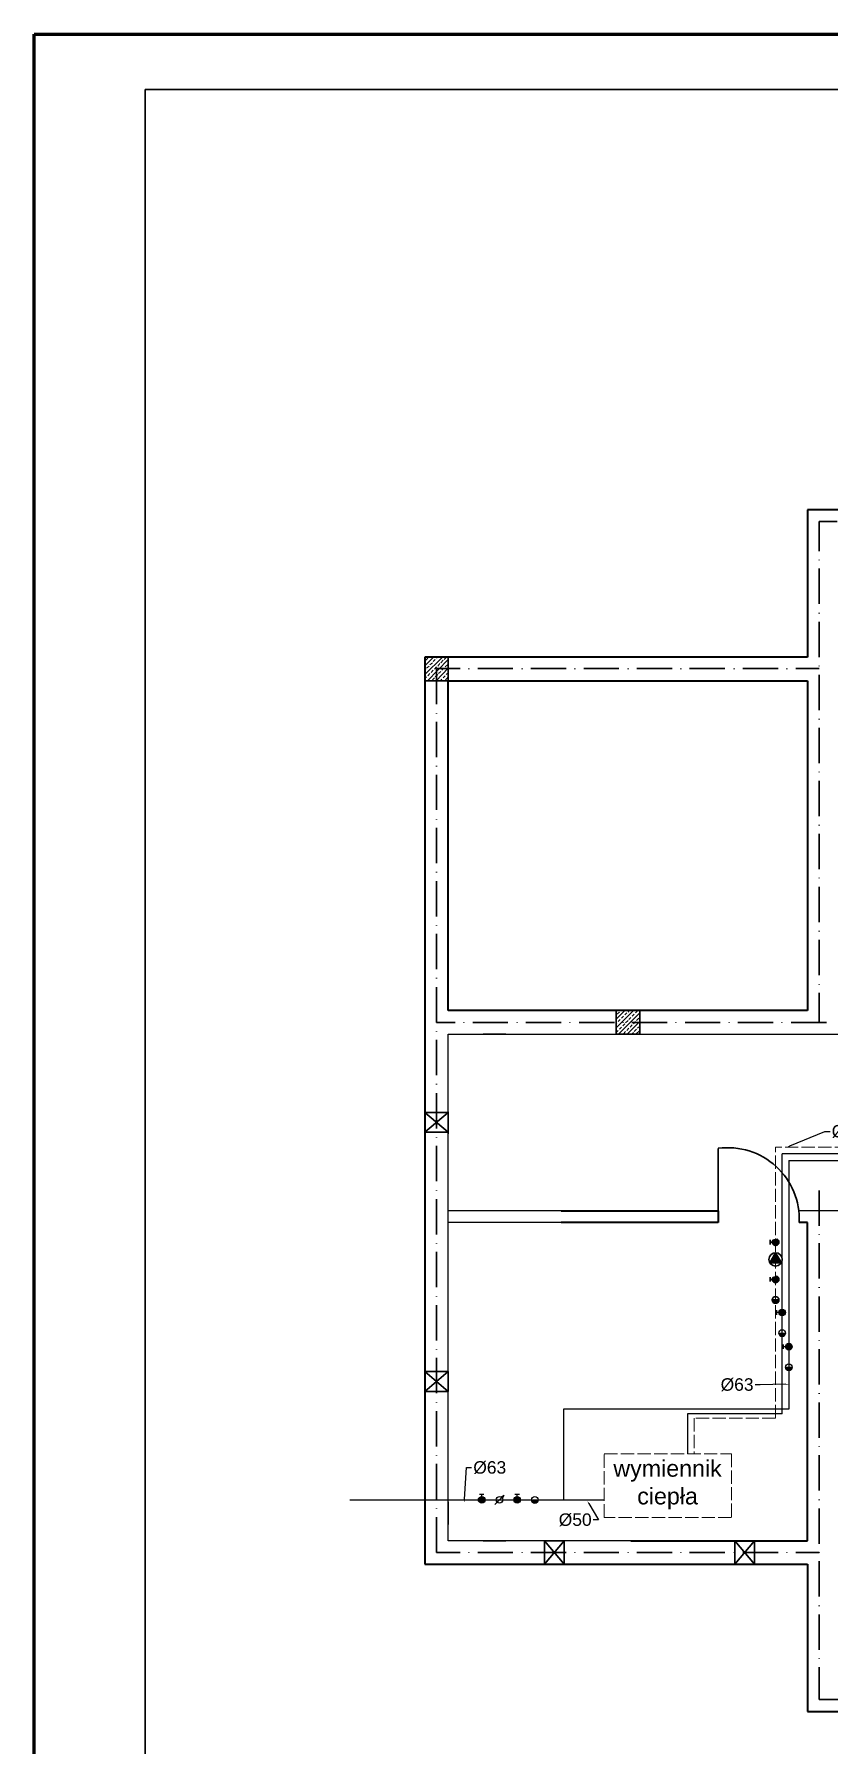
# Model space of a CAD drawing. Header units: millimetres. Extents: x 135 to 13042, y 991 to 8969.
# Drawn here: x 1386 to 2103, y 2436 to 3979 of the extents above; entities that cross this region are included whole.
import ezdxf
from ezdxf import colors
from ezdxf.entities.mleader import LeaderData, LeaderLine
from ezdxf.math import Vec2, Vec3

# ---------------------------------------------------------------- set-up
doc = ezdxf.new("R2010")
doc.units = ezdxf.units.MM
doc.linetypes.add('ACAD_ISO02W100', pattern=[15, 12, -3])
for name, color, linetype, lineweight in [('cyrkulacja', 100, 'ACAD_ISO02W100', 18), ('woda ciepła', 10, 'Continuous', 18), ('woda zimna', 140, 'Continuous', 18)]:
    doc.layers.add(name, color=color, linetype=linetype, lineweight=lineweight)
for name, color, linetype in [('cyrkulacja średnice', 100, 'Continuous'), ('PDF _Geometria', 7, 'Continuous'), ('woda zimna średnice', 140, 'Continuous')]:
    doc.layers.add(name, color=color, linetype=linetype)
doc.styles.get("Standard").update_dxf_attribs({"font": 'arial.ttf'})

msp = doc.modelspace()

# ---------------------------------------------------------------- hatches: boundary and pattern name
at = {"layer": 'cyrkulacja', "lineweight": 35}
h = msp.add_hatch(color=256, dxfattribs=at)
h.dxf.hatch_style = 1
edge = h.paths.add_edge_path()
edge.add_arc((2054.8, 2889.6), 3, 0, 360)
h = msp.add_hatch(color=256, dxfattribs=at)
h.dxf.hatch_style = 1
h.paths.add_polyline_path([(2049.6, 2871), (2060, 2871), (2054.8, 2880)])
h = msp.add_hatch(color=256, dxfattribs=at)
h.dxf.hatch_style = 1
edge = h.paths.add_edge_path()
edge.add_arc((2054.8, 2856), 3, 0, 360)
h = msp.add_hatch(color=256, dxfattribs=at)
edge = h.paths.add_edge_path()
edge.add_arc((2054.8, 2837.4), 3, 180, 360)
edge.add_line((2057.8, 2837.4), (2051.8, 2837.4))
at = {"layer": 'woda ciepła', "lineweight": 25}
h = msp.add_hatch(color=256, dxfattribs=at)
h.dxf.hatch_style = 1
edge = h.paths.add_edge_path()
edge.add_arc((2060.8, 2826.1), 3, 0, 360)
h = msp.add_hatch(color=256, dxfattribs=at)
edge = h.paths.add_edge_path()
edge.add_arc((2060.8, 2807.6), 3, 180, 360)
edge.add_line((2063.8, 2807.6), (2057.8, 2807.6))
at = {"layer": 'woda zimna', "lineweight": 25}
h = msp.add_hatch(color=256, dxfattribs=at)
h.dxf.hatch_style = 1
edge = h.paths.add_edge_path()
edge.add_arc((2066.8, 2795.3), 3, 0, 360)
h = msp.add_hatch(color=256, dxfattribs=at)
edge = h.paths.add_edge_path()
edge.add_arc((2066.8, 2776.8), 3, 180, 360)
edge.add_line((2069.8, 2776.8), (2063.8, 2776.8))
h = msp.add_hatch(color=256, dxfattribs=at)
h.dxf.hatch_style = 1
edge = h.paths.add_edge_path()
edge.add_arc((1789.6, 2657.2), 3, 0, 360)
h = msp.add_hatch(color=256, dxfattribs=at)
h.dxf.hatch_style = 1
edge = h.paths.add_edge_path()
edge.add_arc((1821.6, 2657.2), 3, 0, 360)
h = msp.add_hatch(color=256, dxfattribs=at)
edge = h.paths.add_edge_path()
edge.add_arc((1837.6, 2657.2), 3, 180, 360)
edge.add_line((1840.6, 2657.2), (1834.6, 2657.2))

# ---------------------------------------------------------------- linework, layer by layer
for p, q in [((1759.3, 3077.3), (3722.3, 3077.3)), ((1759.3, 2620.2), (1759.3, 3077.3)), ((1861.3, 2917.9), (1759.3, 2917.9)), ((2140.3, 2917.9), (2076.1, 2917.9)), ((2076.1, 2907.4), (2076.1, 2917.9)), ((1789.7, 2907.4), (1759.3, 2907.4)), ((1861.3, 2907.4), (1789.7, 2907.4)), ((2076.1, 2907.4), (2076.1, 2913.3)), ((1924.3, 2620.2), (1759.3, 2620.2))]:
    msp.add_line(p, q)
at = {"linetype": 'ByBlock', "lineweight": 70}
msp.add_lwpolyline([(1385.8, 3979.2), (6985.8, 3979.2), (6985.8, 1879.2), (1385.8, 1879.2)], close=True, dxfattribs=at)
at = {"linetype": 'ByBlock', "lineweight": 35}
msp.add_lwpolyline([(1485.8, 3929.2), (1485.8, 1929.2), (6935.8, 1929.2), (6935.8, 3929.2)], close=True, dxfattribs=at)
at = {"layer": 'cyrkulacja'}
for p, q in [((5885.3, 2975.3), (2054.8, 2975.3)), ((2054.8, 2730.8), (2054.8, 2975.3)), ((2054.8, 2730.8), (1981.4, 2730.8)), ((1981.4, 2730.8), (1981.4, 2698.7))]:
    msp.add_line(p, q, dxfattribs=at)
at = {"layer": 'cyrkulacja', "lineweight": 35}
for p, q in [((2049.8, 2887.6), (2049.8, 2891.6)), ((2051.8, 2889.6), (2049.8, 2889.6)), ((2054.8, 2880), (2049.6, 2871)), ((2049.6, 2871), (2060, 2871)), ((2060, 2871), (2054.8, 2880)), ((2049.8, 2854), (2049.8, 2858)), ((2051.8, 2856), (2049.8, 2856)), ((2051.8, 2837.4), (2057.8, 2837.4))]:
    msp.add_line(p, q, dxfattribs=at)
at = {"layer": 'cyrkulacja', "color": 0}
msp.add_lwpolyline([(1900.2, 2698.7), (2015.1, 2698.7), (2015.1, 2641.1), (1900.2, 2641.1)], close=True, dxfattribs=at)
at = {"layer": 'cyrkulacja', "lineweight": 35}
for centre in [(2054.8, 2889.6), (2054.8, 2856)]:
    msp.add_circle(centre, 3, dxfattribs=at)
at = {"layer": 'cyrkulacja', "linetype": 'ByBlock', "lineweight": 35}
msp.add_circle((2054.8, 2874), 6, dxfattribs=at)
at = {"layer": 'cyrkulacja', "linetype": 'Continuous', "lineweight": 35}
msp.add_circle((2054.8, 2837.4), 3, dxfattribs=at)
at = {"layer": 'cyrkulacja', "lineweight": 35}
msp.add_arc((2054.8, 2837.4), 3, 180, 0, dxfattribs=at)
at = {"layer": 'PDF _Geometria', "lineweight": 40}
for p, q in [((3061.6, 3550.1), (2083.7, 3550.1)), ((2083.7, 3550.1), (2083.7, 3417.4)), ((2083.7, 3417.4), (1738.3, 3417.4)), ((1738.3, 3417.4), (1738.3, 2599.2)), ((1759.3, 3098.6), (1759.3, 3396)), ((1759.3, 3396), (2083.7, 3396)), ((2083.7, 3396), (2083.7, 3098.6)), ((2083.7, 3098.6), (1759.3, 3098.6)), ((1861.3, 2917.9), (2003.1, 2917.9)), ((2003.1, 2917.9), (2003.1, 2907.4)), ((2003.1, 2907.4), (1861.3, 2907.4)), ((2003.1, 2907.4), (1924.3, 2907.4)), ((2083.7, 2907.4), (2076.1, 2907.4)), ((2083.7, 2620.2), (2083.7, 2907.4)), ((1924.3, 2620.2), (2083.7, 2620.2)), ((1738.3, 2599.2), (2083.7, 2599.2)), ((2083.7, 2599.2), (2083.7, 2466.1)), ((2083.7, 2466.1), (2276.8, 2466.1))]:
    msp.add_line(p, q, dxfattribs=at)
at = {"layer": 'PDF _Geometria', "lineweight": 35}
for p, q in [((2094.2, 3513), (2094.2, 3539.6)), ((2094.2, 3539.6), (2110.3, 3539.6)), ((2094.2, 3505.1), (2094.2, 3504.7)), ((2094.2, 3465.4), (2094.2, 3497.2)), ((2083.7, 3444), (2083.7, 3463.9)), ((2083.7, 3463.1), (2083.7, 3443.2)), ((2094.2, 3457.1), (2094.2, 3456.7)), ((2094.2, 3417.4), (2094.2, 3449.2)), ((1738.3, 3417.4), (1738.3, 3396)), ((1759.3, 3417.4), (1738.3, 3417.4)), ((1759.3, 3396), (1759.3, 3417.4)), ((1738.3, 3396), (1759.3, 3396)), ((1748.8, 3375), (1748.8, 3406.9)), ((1748.8, 3406.9), (1770.2, 3406.9)), ((1778.1, 3406.9), (1778.1, 3406.5)), ((1817.8, 3406.9), (1786, 3406.9)), ((1791.6, 3396), (1811.5, 3396)), ((1826.1, 3406.9), (1826.1, 3406.5)), ((1865.8, 3406.9), (1833.9, 3406.9)), ((1873.7, 3406.9), (1873.7, 3406.5)), ((1913.4, 3406.9), (1881.6, 3406.9)), ((1921.7, 3406.9), (1921.7, 3406.5)), ((1961.4, 3406.9), (1929.6, 3406.9)), ((1969.3, 3406.9), (1969.3, 3406.5)), ((2009.1, 3406.9), (1977.2, 3406.9)), ((2017.3, 3406.9), (2017.3, 3406.5)), ((2057.1, 3406.9), (2025.2, 3406.9)), ((2064.9, 3406.9), (2064.9, 3406.5)), ((2094.2, 3406.9), (2073.2, 3406.9)), ((2094.2, 3409.5), (2094.2, 3409.1)), ((2094.2, 3369.4), (2094.2, 3401.2)), ((1748.8, 3366.7), (1748.8, 3366.4)), ((1748.8, 3327), (1748.8, 3358.9)), ((2094.2, 3361.5), (2094.2, 3361.1)), ((2094.2, 3321.7), (2094.2, 3353.6)), ((1748.8, 3319.1), (1748.8, 3318.7)), ((1748.8, 3279.4), (1748.8, 3311.2)), ((2094.2, 3313.9), (2094.2, 3313.5)), ((2094.2, 3273.7), (2094.2, 3305.6)), ((1748.8, 3271.1), (1748.8, 3270.7)), ((1748.8, 3231.4), (1748.8, 3263.2)), ((2094.2, 3265.9), (2094.2, 3265.5)), ((2094.2, 3226.1), (2094.2, 3258)), ((1748.8, 3223.5), (1748.8, 3223.1)), ((1748.8, 3183.4), (1748.8, 3215.3)), ((2094.2, 3218.3), (2094.2, 3217.9)), ((2094.2, 3178.1), (2094.2, 3210)), ((1748.8, 3175.5), (1748.8, 3175.1)), ((1748.8, 3135.8), (1748.8, 3167.6)), ((2094.2, 3170.3), (2094.2, 3169.9)), ((2094.2, 3130.5), (2094.2, 3162.4)), ((1748.8, 3127.9), (1748.8, 3127.5)), ((1748.8, 3087.8), (1748.8, 3119.6)), ((2094.2, 3122.3), (2094.2, 3121.9)), ((2094.2, 3087.8), (2094.2, 3114.4)), ((1765.7, 3087.8), (1748.8, 3087.8)), ((1773.6, 3087.8), (1773.6, 3087.4)), ((1781.5, 3087.8), (1813.3, 3087.8)), ((1810.7, 3098.6), (1790.8, 3098.6)), ((1791.6, 3098.6), (1811.5, 3098.6)), ((1821.6, 3087.8), (1821.6, 3087.4)), ((1829.5, 3087.8), (1861.3, 3087.8)), ((1869.2, 3087.8), (1869.2, 3087.4)), ((1877.4, 3087.8), (1909.3, 3087.8)), ((1910.8, 3098.6), (1910.8, 3077.3)), ((1932.2, 3098.6), (1910.8, 3098.6)), ((1917.2, 3087.8), (1917.2, 3087.4)), ((1925.1, 3087.8), (1956.9, 3087.8)), ((1932.2, 3077.3), (1932.2, 3098.6)), ((1964.8, 3087.8), (1964.8, 3087.4)), ((1973.1, 3087.8), (2004.9, 3087.8)), ((2012.8, 3087.8), (2012.8, 3087.4)), ((2020.7, 3087.8), (2052.6, 3087.8)), ((2060.4, 3087.8), (2060.4, 3087.4)), ((2068.7, 3087.8), (2100.6, 3087.8)), ((1748.8, 3079.9), (1748.8, 3079.5)), ((1748.8, 3040.1), (1748.8, 3072)), ((1810.7, 3077.3), (1790.8, 3077.3)), ((1791.6, 3077.3), (1811.5, 3077.3)), ((1910.8, 3077.3), (1932.2, 3077.3)), ((1748.8, 3032.3), (1748.8, 3031.9)), ((1748.8, 2992.1), (1748.8, 3024)), ((1759.3, 3006.4), (1738.3, 2988.8)), ((1738.3, 3006.4), (1738.3, 2988.8)), ((1759.3, 3006.4), (1738.3, 3006.4)), ((1738.3, 3006.4), (1759.3, 2988.8)), ((1759.3, 2987.3), (1759.3, 3007.1)), ((1759.3, 2988.8), (1759.3, 3006.4)), ((1738.3, 2988.8), (1759.3, 2988.8)), ((1748.8, 2984.3), (1748.8, 2983.9)), ((1748.8, 2944.5), (1748.8, 2976.4)), ((2003.1, 2912.7), (2003.1, 2974.1)), ((1748.8, 2936.3), (1748.8, 2935.9)), ((2094.2, 2904.4), (2094.2, 2936.3)), ((1748.8, 2896.5), (1748.8, 2928.4)), ((1748.8, 2888.7), (1748.8, 2888.3)), ((2094.2, 2896.5), (2094.2, 2896.2)), ((2094.2, 2856.8), (2094.2, 2888.7)), ((1748.8, 2848.9), (1748.8, 2880.8)), ((1748.8, 2840.7), (1748.8, 2840.3)), ((2094.2, 2848.9), (2094.2, 2848.5)), ((2094.2, 2808.8), (2094.2, 2840.7)), ((1748.8, 2800.9), (1748.8, 2832.8)), ((1748.8, 2793), (1748.8, 2792.7)), ((2094.2, 2800.9), (2094.2, 2800.5)), ((2094.2, 2761.2), (2094.2, 2793)), ((1748.8, 2753.3), (1748.8, 2785.2)), ((1759.3, 2772.8), (1738.3, 2754.8)), ((1738.3, 2772.8), (1738.3, 2754.8)), ((1759.3, 2772.8), (1738.3, 2772.8)), ((1738.3, 2772.8), (1759.3, 2754.8)), ((1759.3, 2754.8), (1759.3, 2772.8)), ((1738.3, 2754.8), (1759.3, 2754.8)), ((2094.2, 2753.3), (2094.2, 2752.9)), ((1748.8, 2745), (1748.8, 2744.7)), ((1748.8, 2705.3), (1748.8, 2737.2)), ((2094.2, 2713.2), (2094.2, 2745)), ((2094.2, 2705.3), (2094.2, 2704.9)), ((1748.8, 2697.4), (1748.8, 2697)), ((1748.8, 2657.3), (1748.8, 2689.5)), ((2094.2, 2665.5), (2094.2, 2697.4)), ((1738.3, 2635.6), (1738.3, 2655.4)), ((1759.3, 2635.6), (1759.3, 2655.4)), ((1759.3, 2654.7), (1759.3, 2634.8)), ((2083.7, 2635.6), (2083.7, 2655.4)), ((2083.7, 2654.7), (2083.7, 2634.8)), ((2094.2, 2657.3), (2094.2, 2656.9)), ((1748.8, 2649.4), (1748.8, 2649)), ((1748.8, 2609.7), (1748.8, 2641.6)), ((2094.2, 2617.6), (2094.2, 2649.4)), ((1770.2, 2609.7), (1748.8, 2609.7)), ((1778.1, 2609.7), (1778.1, 2609.3)), ((1817.8, 2609.7), (1786, 2609.7)), ((1810.7, 2620.2), (1790.8, 2620.2)), ((1791.6, 2620.2), (1811.5, 2620.2)), ((1826.1, 2609.7), (1826.1, 2609.3)), ((1865.8, 2609.7), (1833.9, 2609.7)), ((1846.3, 2620.2), (1863.9, 2599.2)), ((1863.9, 2620.2), (1846.3, 2620.2)), ((1846.3, 2620.2), (1846.3, 2599.2)), ((1846.3, 2599.2), (1863.9, 2620.2)), ((1863.9, 2599.2), (1863.9, 2620.2)), ((1873.7, 2609.7), (1873.7, 2609.3)), ((1913.4, 2609.7), (1881.6, 2609.7)), ((1921.7, 2609.7), (1921.7, 2609.3)), ((1961.4, 2609.7), (1929.6, 2609.7)), ((1969.3, 2609.7), (1969.3, 2609.3)), ((2009.1, 2609.7), (1977.2, 2609.7)), ((2017.3, 2609.7), (2017.3, 2609.3)), ((2018.1, 2620.2), (2035.7, 2599.2)), ((2035.7, 2620.2), (2018.1, 2620.2)), ((2018.1, 2620.2), (2018.1, 2599.2)), ((2018.1, 2599.2), (2035.7, 2620.2)), ((2057.1, 2609.7), (2025.2, 2609.7)), ((2035.7, 2599.2), (2035.7, 2620.2)), ((2064.9, 2609.7), (2064.9, 2609.3)), ((2094.2, 2609.7), (2073.2, 2609.7)), ((2094.2, 2609.3), (2094.2, 2609.7)), ((1810.7, 2599.2), (1790.8, 2599.2)), ((1846.3, 2599.2), (1863.9, 2599.2)), ((2018.1, 2599.2), (2035.7, 2599.2)), ((2094.2, 2569.9), (2094.2, 2601.8)), ((2094.2, 2561.7), (2094.2, 2561.3)), ((2094.2, 2521.9), (2094.2, 2553.8)), ((2094.2, 2514.1), (2094.2, 2513.7)), ((2094.2, 2476.9), (2094.2, 2506.2)), ((2124.5, 2476.9), (2094.2, 2476.9))]:
    msp.add_line(p, q, dxfattribs=at)
at = {"layer": 'PDF _Geometria', "lineweight": 5}
for p, q in [((1738.3, 3401.6), (1754.1, 3417.4)), ((1738.3, 3409.5), (1746.2, 3417.4)), ((1738.3, 3417.4), (1738.3, 3417)), ((1739.1, 3414.4), (1741, 3416.2)), ((1740.6, 3396), (1759.3, 3415.1)), ((1742.1, 3417), (1742.1, 3417.4)), ((1742.8, 3410.2), (1745.1, 3412.1)), ((1745.8, 3413.2), (1747.7, 3415.1)), ((1748.8, 3416.2), (1750, 3417.4)), ((1750, 3409.1), (1751.8, 3411.4)), ((1752.6, 3412.1), (1754.8, 3414.4)), ((1755.6, 3415.1), (1757.5, 3417)), ((1756.7, 3408.4), (1758.6, 3410.2)), ((1738.3, 3405.4), (1739.1, 3406.5)), ((1738.3, 3397.9), (1739.8, 3399.4)), ((1739.8, 3407.2), (1742.1, 3409.1)), ((1741, 3400.5), (1742.8, 3402.4)), ((1744, 3403.5), (1745.8, 3405.4)), ((1745.1, 3396.7), (1747, 3398.6)), ((1747, 3406.5), (1748.8, 3408.4)), ((1747.7, 3399.4), (1750, 3401.6)), ((1748.5, 3396), (1759.3, 3407.2)), ((1750.7, 3402.4), (1752.6, 3404.2)), ((1752.2, 3396), (1753.7, 3397.5)), ((1753.7, 3405.4), (1755.6, 3407.2)), ((1754.8, 3398.6), (1756.7, 3400.5)), ((1756.3, 3396), (1759.3, 3399.4)), ((1757.5, 3401.6), (1759.3, 3403.1)), ((1910.8, 3082.9), (1926.6, 3098.6)), ((1910.8, 3090.8), (1918.7, 3098.6)), ((1910.8, 3098.3), (1911.2, 3098.6)), ((1910.8, 3086.6), (1911.6, 3087.4)), ((1911.6, 3095.3), (1913.8, 3097.1)), ((1912.7, 3088.5), (1914.6, 3090.4)), ((1913.1, 3077.3), (1932.2, 3096.4)), ((1914.6, 3098.3), (1914.9, 3098.6)), ((1915.7, 3091.5), (1917.6, 3093.4)), ((1916.8, 3084.8), (1918.7, 3086.6)), ((1918.7, 3094.5), (1920.6, 3096.4)), ((1919.4, 3087.4), (1921.7, 3089.6)), ((1920.9, 3077.3), (1932.2, 3088.5)), ((1921.7, 3097.1), (1922.8, 3098.6)), ((1922.4, 3090.4), (1924.3, 3092.3)), ((1925.4, 3093.4), (1927.3, 3095.3)), ((1926.6, 3086.6), (1928.4, 3088.5)), ((1928.4, 3096.4), (1930.3, 3098.3)), ((1929.2, 3089.6), (1931.4, 3091.5)), ((1910.8, 3078.8), (1912.7, 3080.6)), ((1913.8, 3081.8), (1915.7, 3083.6)), ((1917.6, 3077.6), (1919.4, 3079.5)), ((1920.6, 3080.6), (1922.4, 3082.5)), ((1923.6, 3083.6), (1925.4, 3085.5)), ((1925.1, 3077.3), (1926.6, 3078.8)), ((1927.3, 3079.5), (1929.2, 3081.8)), ((1928.8, 3077.3), (1932.2, 3080.6)), ((1930.3, 3082.5), (1932.2, 3084.4))]:
    msp.add_line(p, q, dxfattribs=at)
at = {"layer": 'PDF _Geometria', "lineweight": 35}
msp.add_arc((2011.8, 2910.4), 64.4, 357.3661, 97.7935, dxfattribs=at)
at = {"layer": 'woda ciepła', "lineweight": 25}
for p, q in [((6280.7, 2969.3), (2060.8, 2969.3)), ((2060.8, 2734.8), (2060.8, 2969.3)), ((2055.8, 2824.1), (2055.8, 2828.1)), ((2057.8, 2826.1), (2055.8, 2826.1)), ((2057.8, 2807.6), (2063.8, 2807.6)), ((2060.8, 2734.8), (1975.4, 2734.8)), ((1975.4, 2734.8), (1975.4, 2698.7))]:
    msp.add_line(p, q, dxfattribs=at)
msp.add_circle((2060.8, 2826.1), 3, dxfattribs=at)
at = {"layer": 'woda ciepła', "linetype": 'Continuous', "lineweight": 25}
msp.add_circle((2060.8, 2807.6), 3, dxfattribs=at)
at = {"layer": 'woda ciepła', "lineweight": 25}
msp.add_arc((2060.8, 2807.6), 3, 180, 0, dxfattribs=at)
at = {"layer": 'woda zimna', "lineweight": 25}
for p, q in [((2066.8, 2963.3), (2066.8, 2738.8)), ((2066.8, 2963.3), (6284.7, 2963.3)), ((2061.8, 2793.3), (2061.8, 2797.3)), ((2063.8, 2795.3), (2061.8, 2795.3)), ((2063.8, 2776.8), (2069.8, 2776.8)), ((2066.8, 2738.8), (1863.5, 2738.8)), ((1863.5, 2738.8), (1863.5, 2657.2)), ((1670.6, 2657.2), (1900.2, 2657.2)), ((1787.6, 2662.2), (1791.6, 2662.2)), ((1789.6, 2660.2), (1789.6, 2662.2)), ((1801.4, 2652.9), (1805.6, 2657.2)), ((1805.6, 2657.2), (1809.9, 2661.4)), ((1807.7, 2660.2), (1809.9, 2661.4)), ((1808.6, 2659.2), (1809.9, 2661.4)), ((1819.6, 2662.2), (1823.6, 2662.2)), ((1821.6, 2660.2), (1821.6, 2662.2)), ((1828.5, 2657.2), (1834.5, 2657.2))]:
    msp.add_line(p, q, dxfattribs=at)
for centre in [(2066.8, 2795.3), (1789.6, 2657.2), (1821.6, 2657.2)]:
    msp.add_circle(centre, 3, dxfattribs=at)
at = {"layer": 'woda zimna', "linetype": 'Continuous', "lineweight": 25}
for centre in [(2066.8, 2776.8), (1805.6, 2657.2), (1837.6, 2657.2)]:
    msp.add_circle(centre, 3, dxfattribs=at)
at = {"layer": 'woda zimna', "lineweight": 25}
for centre in [(2066.8, 2776.8), (1837.6, 2657.2)]:
    msp.add_arc(centre, 3, 180, 0, dxfattribs=at)

# ---------------------------------------------------------------- texts
at = {"layer": 'cyrkulacja', "color": 0, "insert": (1900.2, 2693), "char_height": 15, "attachment_point": 1}
msp.add_mtext_dynamic_manual_height_columns('\\pxqc;wymiennik \\Pciepła', width=114.201, gutter_width=125, heights=[58], dxfattribs=at)

# ---------------------------------------------------------------- leaders
at = {"layer": 'cyrkulacja średnice', "linetype": 'ByBlock', "lineweight": 35}
ml = msp.add_multileader_mtext('Standard', dxfattribs=at)
ml.set_content('%%C50', color=256)
ml.set_leader_properties()
ml.build(insert=Vec2(0, 0))
ml.multileader.update_dxf_attribs({"arrow_head_size": 3})
ctx = ml.context
ctx.base_point, ctx.char_height, ctx.arrow_head_size, ctx.landing_gap_size, ctx.plane_origin = Vec3(2103.9, 2989.4), 11.25, 3, 1.5, Vec3(2054.4, 2973.4)
notes = []
notes.append((ctx, [(0, (1, 1, 0), (2099.3, 2989.4), (1, 0), 4.59, [(0, [(2065, 2975.3)], 0, [])])]))
ctx.mtext.insert, ctx.mtext.flow_direction = Vec3(2105.4, 2995.3), 5
at = {"layer": 'woda zimna średnice', "linetype": 'ByBlock', "lineweight": 35}
ml = msp.add_multileader_mtext('Standard', dxfattribs=at)
ml.set_content('%%C63', color=256)
ml.set_leader_properties()
ml.build(insert=Vec2(0, 0))
ml.multileader.update_dxf_attribs({"arrow_head_size": 3})
ctx = ml.context
ctx.base_point, ctx.char_height, ctx.arrow_head_size, ctx.landing_gap_size, ctx.plane_origin = Vec3(2005.1, 2760.9), 11.25, 3, 1.5, Vec3(2066.8, 2761.4)
ctx.text_align_type = 2
notes.append((ctx, [(1, (1, 1, 0), (2041, 2760.9), (-1, 0), 4.59, [(0, [(2066.8, 2761.4)], 0, [])])]))
ctx.mtext.insert, ctx.mtext.width, ctx.mtext.alignment, ctx.mtext.flow_direction = Vec3(2034.9, 2766.8), 28.317, 3, 5
ml = msp.add_multileader_mtext('Standard', dxfattribs=at)
ml.set_content('%%C63', color=256)
ml.set_leader_properties()
ml.build(insert=Vec2(0, 0))
ml.multileader.update_dxf_attribs({"arrow_head_size": 3})
ctx = ml.context
ctx.base_point, ctx.char_height, ctx.arrow_head_size, ctx.landing_gap_size, ctx.plane_origin = Vec3(1780.5, 2686.2), 11.25, 3, 1.5, Vec3(1773.8, 2654.8)
notes.append((ctx, [(0, (1, 1, 0), (1775.9, 2686.2), (1, 0), 4.59, [(0, [(1773.8, 2654.8)], 0, [])])]))
ctx.mtext.insert, ctx.mtext.width, ctx.mtext.flow_direction = Vec3(1782, 2692), 28.317, 5
ml = msp.add_multileader_mtext('Standard', dxfattribs=at)
ml.set_content('%%C50', color=256)
ml.set_leader_properties()
ml.build(insert=Vec2(0, 0))
ml.multileader.update_dxf_attribs({"arrow_head_size": 3})
ctx = ml.context
ctx.base_point, ctx.char_height, ctx.arrow_head_size, ctx.landing_gap_size, ctx.plane_origin = Vec3(1859, 2639.1), 11.25, 3, 1.5, Vec3(1884.8, 2656.3)
ctx.text_align_type = 2
notes.append((ctx, [(1, (1, 1, 0), (1894.9, 2639.1), (-1, 0), 4.59, [(0, [(1884.8, 2656.3)], 0, [])])]))
ctx.mtext.insert, ctx.mtext.width, ctx.mtext.alignment, ctx.mtext.flow_direction = Vec3(1888.8, 2644.9), 28.317, 3, 5
for ctx, leaders in notes:
    for number, flags, end, landing, length, lines in leaders:
        leader = LeaderData()
        leader.index, (leader.has_last_leader_line, leader.has_dogleg_vector, leader.attachment_direction) = number, flags
        leader.last_leader_point, leader.dogleg_vector, leader.dogleg_length = Vec3(end), Vec3(landing), length
        for number, points, colour, breaks in lines:
            line = LeaderLine()
            line.index, line.vertices, line.color, line.breaks = number, Vec3.list(points), colors.encode_raw_color(colour), breaks
            leader.lines.append(line)
        ctx.leaders.append(leader)

doc.saveas('drawing.dxf')
